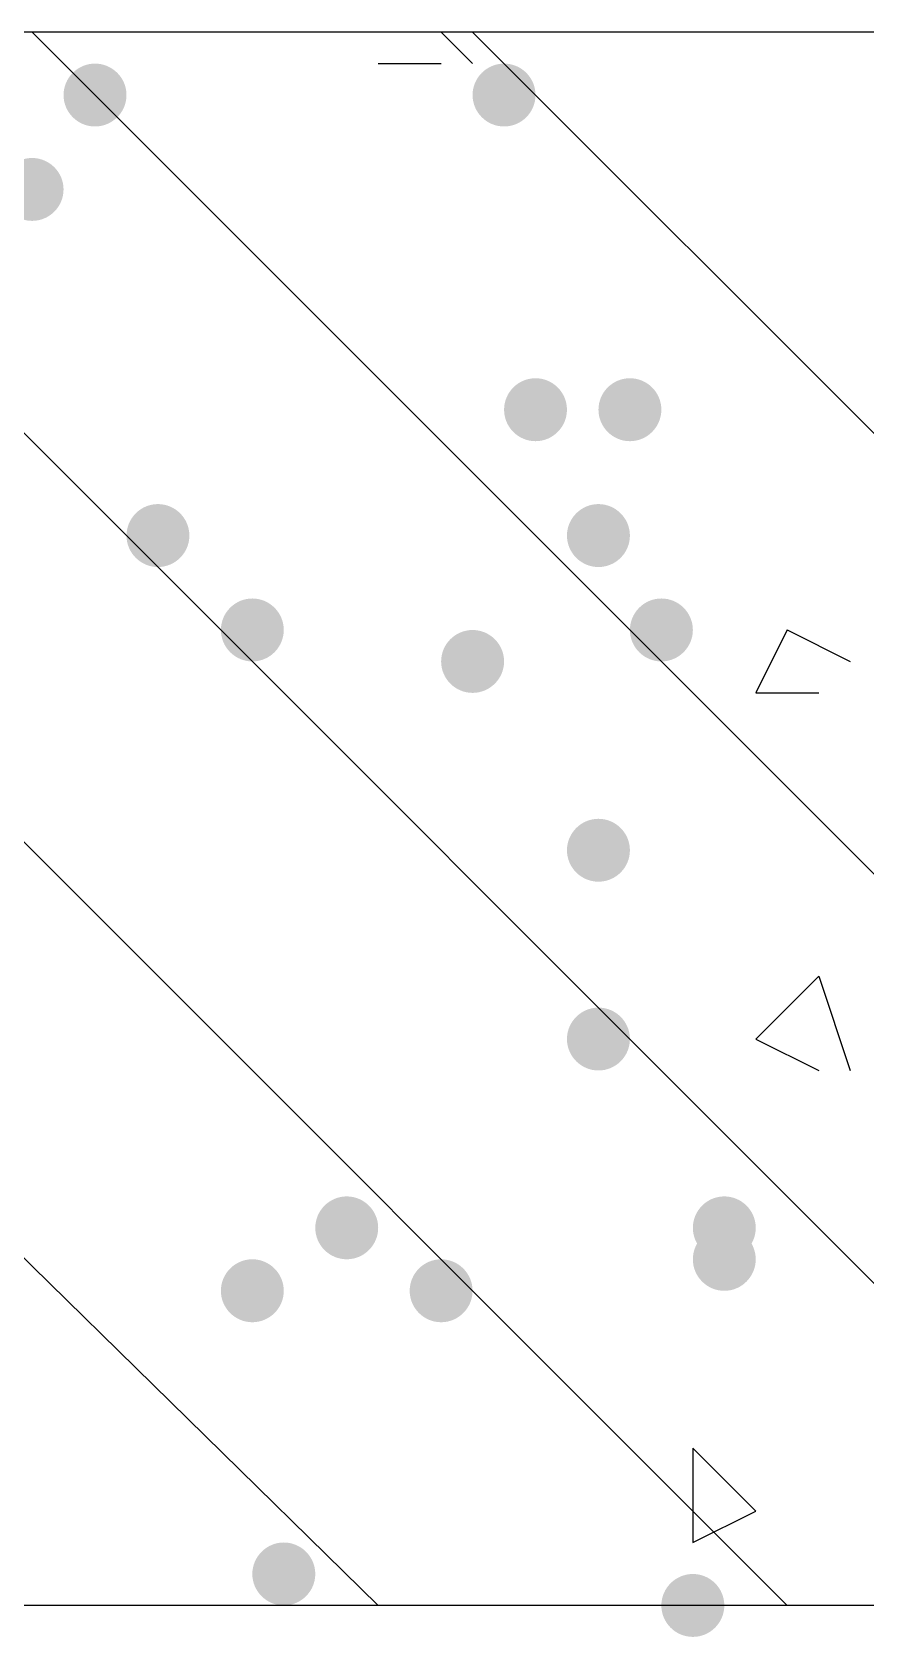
# Model space of a CAD drawing. Header units: inches. Extents: x 11 to 286, y 6 to 196.
# Drawn here: x 149.705 to 150.827, y 109.827 to 111.986 of the extents above; entities that cross this region are included whole.
import ezdxf

# ---------------------------------------------------------------- set-up
doc = ezdxf.new("R2010")
doc.units = ezdxf.units.IN
doc.header["$MEASUREMENT"] = 0
doc.layers.add('PDF_几何图形', color=7, linetype='Continuous')
doc.layers.add('PDF_实体填充', color=7, linetype='Continuous', true_color=0xffffff)

msp = doc.modelspace()

# ---------------------------------------------------------------- hatches: boundary and pattern name
at = {"layer": 'PDF_实体填充', "transparency": 33554559}
h = msp.add_hatch(color=7, dxfattribs=at)
edge = h.paths.add_edge_path(flags=0)
edge.add_spline(control_points=[(149.8318, 111.9011), (149.8318, 111.8778), (149.8127, 111.8588), (149.7894, 111.8588)], knot_values=[0, 0, 0, 0, 1, 1, 1, 1], degree=3, periodic=0)
edge.add_spline(control_points=[(149.7894, 111.8588), (149.7662, 111.8588), (149.7471, 111.8778), (149.7471, 111.9011)], knot_values=[0, 0, 0, 0, 1, 1, 1, 1], degree=3, periodic=0)
edge.add_line((149.7471, 111.9011), (149.7471, 111.9011))
edge.add_spline(control_points=[(149.7471, 111.9011), (149.7471, 111.9244), (149.7662, 111.9434), (149.7894, 111.9434)], knot_values=[0, 0, 0, 0, 1, 1, 1, 1], degree=3, periodic=0)
edge.add_spline(control_points=[(149.7894, 111.9434), (149.8127, 111.9434), (149.8318, 111.9244), (149.8318, 111.9011)], knot_values=[0, 0, 0, 0, 1, 1, 1, 1], degree=3, periodic=0)
edge.add_line((149.8318, 111.9011), (149.8318, 111.9011))
edge.add_line((149.8318, 111.9011), (149.8318, 111.9011))
h = msp.add_hatch(color=7, dxfattribs=at)
edge = h.paths.add_edge_path(flags=0)
edge.add_spline(control_points=[(150.3821, 111.9011), (150.3821, 111.8778), (150.3631, 111.8588), (150.3398, 111.8588)], knot_values=[0, 0, 0, 0, 1, 1, 1, 1], degree=3, periodic=0)
edge.add_spline(control_points=[(150.3398, 111.8588), (150.3165, 111.8588), (150.2974, 111.8778), (150.2974, 111.9011)], knot_values=[0, 0, 0, 0, 1, 1, 1, 1], degree=3, periodic=0)
edge.add_line((150.2974, 111.9011), (150.2974, 111.9011))
edge.add_spline(control_points=[(150.2974, 111.9011), (150.2974, 111.9244), (150.3165, 111.9434), (150.3398, 111.9434)], knot_values=[0, 0, 0, 0, 1, 1, 1, 1], degree=3, periodic=0)
edge.add_spline(control_points=[(150.3398, 111.9434), (150.3631, 111.9434), (150.3821, 111.9244), (150.3821, 111.9011)], knot_values=[0, 0, 0, 0, 1, 1, 1, 1], degree=3, periodic=0)
edge.add_line((150.3821, 111.9011), (150.3821, 111.9011))
edge.add_line((150.3821, 111.9011), (150.3821, 111.9011))
h = msp.add_hatch(color=7, dxfattribs=at)
edge = h.paths.add_edge_path(flags=0)
edge.add_spline(control_points=[(149.7471, 111.7741), (149.7471, 111.7508), (149.7281, 111.7318), (149.7048, 111.7318)], knot_values=[0, 0, 0, 0, 1, 1, 1, 1], degree=3, periodic=0)
edge.add_spline(control_points=[(149.7048, 111.7318), (149.6815, 111.7318), (149.6624, 111.7508), (149.6624, 111.7741)], knot_values=[0, 0, 0, 0, 1, 1, 1, 1], degree=3, periodic=0)
edge.add_line((149.6624, 111.7741), (149.6624, 111.7741))
edge.add_spline(control_points=[(149.6624, 111.7741), (149.6624, 111.7974), (149.6815, 111.8164), (149.7048, 111.8164)], knot_values=[0, 0, 0, 0, 1, 1, 1, 1], degree=3, periodic=0)
edge.add_spline(control_points=[(149.7048, 111.8164), (149.7281, 111.8164), (149.7471, 111.7974), (149.7471, 111.7741)], knot_values=[0, 0, 0, 0, 1, 1, 1, 1], degree=3, periodic=0)
edge.add_line((149.7471, 111.7741), (149.7471, 111.7741))
edge.add_line((149.7471, 111.7741), (149.7471, 111.7741))
h = msp.add_hatch(color=7, dxfattribs=at)
edge = h.paths.add_edge_path(flags=0)
edge.add_spline(control_points=[(150.4244, 111.4778), (150.4244, 111.4545), (150.4054, 111.4354), (150.3821, 111.4354)], knot_values=[0, 0, 0, 0, 1, 1, 1, 1], degree=3, periodic=0)
edge.add_spline(control_points=[(150.3821, 111.4354), (150.3588, 111.4354), (150.3398, 111.4545), (150.3398, 111.4778)], knot_values=[0, 0, 0, 0, 1, 1, 1, 1], degree=3, periodic=0)
edge.add_line((150.3398, 111.4778), (150.3398, 111.4778))
edge.add_spline(control_points=[(150.3398, 111.4778), (150.3398, 111.5011), (150.3588, 111.5201), (150.3821, 111.5201)], knot_values=[0, 0, 0, 0, 1, 1, 1, 1], degree=3, periodic=0)
edge.add_spline(control_points=[(150.3821, 111.5201), (150.4054, 111.5201), (150.4244, 111.5011), (150.4244, 111.4778)], knot_values=[0, 0, 0, 0, 1, 1, 1, 1], degree=3, periodic=0)
edge.add_line((150.4244, 111.4778), (150.4244, 111.4778))
edge.add_line((150.4244, 111.4778), (150.4244, 111.4778))
h = msp.add_hatch(color=7, dxfattribs=at)
edge = h.paths.add_edge_path(flags=0)
edge.add_spline(control_points=[(150.5514, 111.4778), (150.5514, 111.4545), (150.5324, 111.4354), (150.5091, 111.4354)], knot_values=[0, 0, 0, 0, 1, 1, 1, 1], degree=3, periodic=0)
edge.add_spline(control_points=[(150.5091, 111.4354), (150.4858, 111.4354), (150.4668, 111.4545), (150.4668, 111.4778)], knot_values=[0, 0, 0, 0, 1, 1, 1, 1], degree=3, periodic=0)
edge.add_line((150.4668, 111.4778), (150.4668, 111.4778))
edge.add_spline(control_points=[(150.4668, 111.4778), (150.4668, 111.5011), (150.4858, 111.5201), (150.5091, 111.5201)], knot_values=[0, 0, 0, 0, 1, 1, 1, 1], degree=3, periodic=0)
edge.add_spline(control_points=[(150.5091, 111.5201), (150.5324, 111.5201), (150.5514, 111.5011), (150.5514, 111.4778)], knot_values=[0, 0, 0, 0, 1, 1, 1, 1], degree=3, periodic=0)
edge.add_line((150.5514, 111.4778), (150.5514, 111.4778))
edge.add_line((150.5514, 111.4778), (150.5514, 111.4778))
h = msp.add_hatch(color=7, dxfattribs=at)
edge = h.paths.add_edge_path(flags=0)
edge.add_spline(control_points=[(149.9164, 111.3084), (149.9164, 111.2852), (149.8974, 111.2661), (149.8741, 111.2661)], knot_values=[0, 0, 0, 0, 1, 1, 1, 1], degree=3, periodic=0)
edge.add_spline(control_points=[(149.8741, 111.2661), (149.8508, 111.2661), (149.8318, 111.2852), (149.8318, 111.3084)], knot_values=[0, 0, 0, 0, 1, 1, 1, 1], degree=3, periodic=0)
edge.add_line((149.8318, 111.3084), (149.8318, 111.3084))
edge.add_spline(control_points=[(149.8318, 111.3084), (149.8318, 111.3317), (149.8508, 111.3508), (149.8741, 111.3508)], knot_values=[0, 0, 0, 0, 1, 1, 1, 1], degree=3, periodic=0)
edge.add_spline(control_points=[(149.8741, 111.3508), (149.8974, 111.3508), (149.9164, 111.3317), (149.9164, 111.3084)], knot_values=[0, 0, 0, 0, 1, 1, 1, 1], degree=3, periodic=0)
edge.add_line((149.9164, 111.3084), (149.9164, 111.3084))
edge.add_line((149.9164, 111.3084), (149.9164, 111.3084))
h = msp.add_hatch(color=7, dxfattribs=at)
edge = h.paths.add_edge_path(flags=0)
edge.add_spline(control_points=[(150.5091, 111.3084), (150.5091, 111.2852), (150.4901, 111.2661), (150.4668, 111.2661)], knot_values=[0, 0, 0, 0, 1, 1, 1, 1], degree=3, periodic=0)
edge.add_spline(control_points=[(150.4668, 111.2661), (150.4435, 111.2661), (150.4244, 111.2852), (150.4244, 111.3084)], knot_values=[0, 0, 0, 0, 1, 1, 1, 1], degree=3, periodic=0)
edge.add_line((150.4244, 111.3084), (150.4244, 111.3084))
edge.add_spline(control_points=[(150.4244, 111.3084), (150.4244, 111.3317), (150.4435, 111.3508), (150.4668, 111.3508)], knot_values=[0, 0, 0, 0, 1, 1, 1, 1], degree=3, periodic=0)
edge.add_spline(control_points=[(150.4668, 111.3508), (150.4901, 111.3508), (150.5091, 111.3317), (150.5091, 111.3084)], knot_values=[0, 0, 0, 0, 1, 1, 1, 1], degree=3, periodic=0)
edge.add_line((150.5091, 111.3084), (150.5091, 111.3084))
edge.add_line((150.5091, 111.3084), (150.5091, 111.3084))
h = msp.add_hatch(color=7, dxfattribs=at)
edge = h.paths.add_edge_path(flags=0)
edge.add_spline(control_points=[(150.0434, 111.1814), (150.0434, 111.1582), (150.0244, 111.1391), (150.0011, 111.1391)], knot_values=[0, 0, 0, 0, 1, 1, 1, 1], degree=3, periodic=0)
edge.add_spline(control_points=[(150.0011, 111.1391), (149.9778, 111.1391), (149.9588, 111.1582), (149.9588, 111.1814)], knot_values=[0, 0, 0, 0, 1, 1, 1, 1], degree=3, periodic=0)
edge.add_line((149.9588, 111.1814), (149.9588, 111.1814))
edge.add_spline(control_points=[(149.9588, 111.1814), (149.9588, 111.2047), (149.9778, 111.2238), (150.0011, 111.2238)], knot_values=[0, 0, 0, 0, 1, 1, 1, 1], degree=3, periodic=0)
edge.add_spline(control_points=[(150.0011, 111.2238), (150.0244, 111.2238), (150.0434, 111.2047), (150.0434, 111.1814)], knot_values=[0, 0, 0, 0, 1, 1, 1, 1], degree=3, periodic=0)
edge.add_line((150.0434, 111.1814), (150.0434, 111.1814))
edge.add_line((150.0434, 111.1814), (150.0434, 111.1814))
h = msp.add_hatch(color=7, dxfattribs=at)
edge = h.paths.add_edge_path(flags=0)
edge.add_spline(control_points=[(150.5938, 111.1814), (150.5938, 111.1582), (150.5747, 111.1391), (150.5514, 111.1391)], knot_values=[0, 0, 0, 0, 1, 1, 1, 1], degree=3, periodic=0)
edge.add_spline(control_points=[(150.5514, 111.1391), (150.5282, 111.1391), (150.5091, 111.1582), (150.5091, 111.1814)], knot_values=[0, 0, 0, 0, 1, 1, 1, 1], degree=3, periodic=0)
edge.add_line((150.5091, 111.1814), (150.5091, 111.1814))
edge.add_spline(control_points=[(150.5091, 111.1814), (150.5091, 111.2047), (150.5282, 111.2238), (150.5514, 111.2238)], knot_values=[0, 0, 0, 0, 1, 1, 1, 1], degree=3, periodic=0)
edge.add_spline(control_points=[(150.5514, 111.2238), (150.5747, 111.2238), (150.5938, 111.2047), (150.5938, 111.1814)], knot_values=[0, 0, 0, 0, 1, 1, 1, 1], degree=3, periodic=0)
edge.add_line((150.5938, 111.1814), (150.5938, 111.1814))
edge.add_line((150.5938, 111.1814), (150.5938, 111.1814))
h = msp.add_hatch(color=7, dxfattribs=at)
edge = h.paths.add_edge_path(flags=0)
edge.add_spline(control_points=[(150.3398, 111.1391), (150.3398, 111.1158), (150.3207, 111.0968), (150.2974, 111.0968)], knot_values=[0, 0, 0, 0, 1, 1, 1, 1], degree=3, periodic=0)
edge.add_spline(control_points=[(150.2974, 111.0968), (150.2742, 111.0968), (150.2551, 111.1158), (150.2551, 111.1391)], knot_values=[0, 0, 0, 0, 1, 1, 1, 1], degree=3, periodic=0)
edge.add_line((150.2551, 111.1391), (150.2551, 111.1391))
edge.add_spline(control_points=[(150.2551, 111.1391), (150.2551, 111.1624), (150.2742, 111.1814), (150.2974, 111.1814)], knot_values=[0, 0, 0, 0, 1, 1, 1, 1], degree=3, periodic=0)
edge.add_spline(control_points=[(150.2974, 111.1814), (150.3207, 111.1814), (150.3398, 111.1624), (150.3398, 111.1391)], knot_values=[0, 0, 0, 0, 1, 1, 1, 1], degree=3, periodic=0)
edge.add_line((150.3398, 111.1391), (150.3398, 111.1391))
edge.add_line((150.3398, 111.1391), (150.3398, 111.1391))
h = msp.add_hatch(color=7, dxfattribs=at)
edge = h.paths.add_edge_path(flags=0)
edge.add_spline(control_points=[(150.5091, 110.8851), (150.5091, 110.8618), (150.4901, 110.8428), (150.4668, 110.8428)], knot_values=[0, 0, 0, 0, 1, 1, 1, 1], degree=3, periodic=0)
edge.add_spline(control_points=[(150.4668, 110.8428), (150.4435, 110.8428), (150.4244, 110.8618), (150.4244, 110.8851)], knot_values=[0, 0, 0, 0, 1, 1, 1, 1], degree=3, periodic=0)
edge.add_line((150.4244, 110.8851), (150.4244, 110.8851))
edge.add_spline(control_points=[(150.4244, 110.8851), (150.4244, 110.9084), (150.4435, 110.9274), (150.4668, 110.9274)], knot_values=[0, 0, 0, 0, 1, 1, 1, 1], degree=3, periodic=0)
edge.add_spline(control_points=[(150.4668, 110.9274), (150.4901, 110.9274), (150.5091, 110.9084), (150.5091, 110.8851)], knot_values=[0, 0, 0, 0, 1, 1, 1, 1], degree=3, periodic=0)
edge.add_line((150.5091, 110.8851), (150.5091, 110.8851))
edge.add_line((150.5091, 110.8851), (150.5091, 110.8851))
h = msp.add_hatch(color=7, dxfattribs=at)
edge = h.paths.add_edge_path(flags=0)
edge.add_spline(control_points=[(150.5091, 110.6311), (150.5091, 110.6078), (150.4901, 110.5888), (150.4668, 110.5888)], knot_values=[0, 0, 0, 0, 1, 1, 1, 1], degree=3, periodic=0)
edge.add_spline(control_points=[(150.4668, 110.5888), (150.4435, 110.5888), (150.4244, 110.6078), (150.4244, 110.6311)], knot_values=[0, 0, 0, 0, 1, 1, 1, 1], degree=3, periodic=0)
edge.add_line((150.4244, 110.6311), (150.4244, 110.6311))
edge.add_spline(control_points=[(150.4244, 110.6311), (150.4244, 110.6544), (150.4435, 110.6734), (150.4668, 110.6734)], knot_values=[0, 0, 0, 0, 1, 1, 1, 1], degree=3, periodic=0)
edge.add_spline(control_points=[(150.4668, 110.6734), (150.4901, 110.6734), (150.5091, 110.6544), (150.5091, 110.6311)], knot_values=[0, 0, 0, 0, 1, 1, 1, 1], degree=3, periodic=0)
edge.add_line((150.5091, 110.6311), (150.5091, 110.6311))
edge.add_line((150.5091, 110.6311), (150.5091, 110.6311))
h = msp.add_hatch(color=7, dxfattribs=at)
edge = h.paths.add_edge_path(flags=0)
edge.add_spline(control_points=[(150.1704, 110.3771), (150.1704, 110.3538), (150.1514, 110.3348), (150.1281, 110.3348)], knot_values=[0, 0, 0, 0, 1, 1, 1, 1], degree=3, periodic=0)
edge.add_spline(control_points=[(150.1281, 110.3348), (150.1048, 110.3348), (150.0858, 110.3538), (150.0858, 110.3771)], knot_values=[0, 0, 0, 0, 1, 1, 1, 1], degree=3, periodic=0)
edge.add_line((150.0858, 110.3771), (150.0858, 110.3771))
edge.add_spline(control_points=[(150.0858, 110.3771), (150.0858, 110.4004), (150.1048, 110.4194), (150.1281, 110.4194)], knot_values=[0, 0, 0, 0, 1, 1, 1, 1], degree=3, periodic=0)
edge.add_spline(control_points=[(150.1281, 110.4194), (150.1514, 110.4194), (150.1704, 110.4004), (150.1704, 110.3771)], knot_values=[0, 0, 0, 0, 1, 1, 1, 1], degree=3, periodic=0)
edge.add_line((150.1704, 110.3771), (150.1704, 110.3771))
edge.add_line((150.1704, 110.3771), (150.1704, 110.3771))
h = msp.add_hatch(color=7, dxfattribs=at)
edge = h.paths.add_edge_path(flags=0)
edge.add_spline(control_points=[(150.6784, 110.3771), (150.6784, 110.3538), (150.6594, 110.3348), (150.6361, 110.3348)], knot_values=[0, 0, 0, 0, 1, 1, 1, 1], degree=3, periodic=0)
edge.add_spline(control_points=[(150.6361, 110.3348), (150.6128, 110.3348), (150.5938, 110.3538), (150.5938, 110.3771)], knot_values=[0, 0, 0, 0, 1, 1, 1, 1], degree=3, periodic=0)
edge.add_line((150.5938, 110.3771), (150.5938, 110.3771))
edge.add_spline(control_points=[(150.5938, 110.3771), (150.5938, 110.4004), (150.6128, 110.4194), (150.6361, 110.4194)], knot_values=[0, 0, 0, 0, 1, 1, 1, 1], degree=3, periodic=0)
edge.add_spline(control_points=[(150.6361, 110.4194), (150.6594, 110.4194), (150.6784, 110.4004), (150.6784, 110.3771)], knot_values=[0, 0, 0, 0, 1, 1, 1, 1], degree=3, periodic=0)
edge.add_line((150.6784, 110.3771), (150.6784, 110.3771))
edge.add_line((150.6784, 110.3771), (150.6784, 110.3771))
h = msp.add_hatch(color=7, dxfattribs=at)
edge = h.paths.add_edge_path(flags=0)
edge.add_spline(control_points=[(150.6784, 110.3348), (150.6784, 110.3115), (150.6594, 110.2924), (150.6361, 110.2924)], knot_values=[0, 0, 0, 0, 1, 1, 1, 1], degree=3, periodic=0)
edge.add_spline(control_points=[(150.6361, 110.2924), (150.6128, 110.2924), (150.5938, 110.3115), (150.5938, 110.3348)], knot_values=[0, 0, 0, 0, 1, 1, 1, 1], degree=3, periodic=0)
edge.add_line((150.5938, 110.3348), (150.5938, 110.3348))
edge.add_spline(control_points=[(150.5938, 110.3348), (150.5938, 110.3581), (150.6128, 110.3771), (150.6361, 110.3771)], knot_values=[0, 0, 0, 0, 1, 1, 1, 1], degree=3, periodic=0)
edge.add_spline(control_points=[(150.6361, 110.3771), (150.6594, 110.3771), (150.6784, 110.3581), (150.6784, 110.3348)], knot_values=[0, 0, 0, 0, 1, 1, 1, 1], degree=3, periodic=0)
edge.add_line((150.6784, 110.3348), (150.6784, 110.3348))
edge.add_line((150.6784, 110.3348), (150.6784, 110.3348))
h = msp.add_hatch(color=7, dxfattribs=at)
edge = h.paths.add_edge_path(flags=0)
edge.add_spline(control_points=[(150.0434, 110.2924), (150.0434, 110.2692), (150.0244, 110.2501), (150.0011, 110.2501)], knot_values=[0, 0, 0, 0, 1, 1, 1, 1], degree=3, periodic=0)
edge.add_spline(control_points=[(150.0011, 110.2501), (149.9778, 110.2501), (149.9588, 110.2692), (149.9588, 110.2924)], knot_values=[0, 0, 0, 0, 1, 1, 1, 1], degree=3, periodic=0)
edge.add_line((149.9588, 110.2924), (149.9588, 110.2924))
edge.add_spline(control_points=[(149.9588, 110.2924), (149.9588, 110.3157), (149.9778, 110.3348), (150.0011, 110.3348)], knot_values=[0, 0, 0, 0, 1, 1, 1, 1], degree=3, periodic=0)
edge.add_spline(control_points=[(150.0011, 110.3348), (150.0244, 110.3348), (150.0434, 110.3157), (150.0434, 110.2924)], knot_values=[0, 0, 0, 0, 1, 1, 1, 1], degree=3, periodic=0)
edge.add_line((150.0434, 110.2924), (150.0434, 110.2924))
edge.add_line((150.0434, 110.2924), (150.0434, 110.2924))
h = msp.add_hatch(color=7, dxfattribs=at)
edge = h.paths.add_edge_path(flags=0)
edge.add_spline(control_points=[(150.2974, 110.2924), (150.2974, 110.2692), (150.2784, 110.2501), (150.2551, 110.2501)], knot_values=[0, 0, 0, 0, 1, 1, 1, 1], degree=3, periodic=0)
edge.add_spline(control_points=[(150.2551, 110.2501), (150.2318, 110.2501), (150.2128, 110.2692), (150.2128, 110.2924)], knot_values=[0, 0, 0, 0, 1, 1, 1, 1], degree=3, periodic=0)
edge.add_line((150.2128, 110.2924), (150.2128, 110.2924))
edge.add_spline(control_points=[(150.2128, 110.2924), (150.2128, 110.3157), (150.2318, 110.3348), (150.2551, 110.3348)], knot_values=[0, 0, 0, 0, 1, 1, 1, 1], degree=3, periodic=0)
edge.add_spline(control_points=[(150.2551, 110.3348), (150.2784, 110.3348), (150.2974, 110.3157), (150.2974, 110.2924)], knot_values=[0, 0, 0, 0, 1, 1, 1, 1], degree=3, periodic=0)
edge.add_line((150.2974, 110.2924), (150.2974, 110.2924))
edge.add_line((150.2974, 110.2924), (150.2974, 110.2924))
h = msp.add_hatch(color=7, dxfattribs=at)
edge = h.paths.add_edge_path(flags=0)
edge.add_spline(control_points=[(150.0858, 109.9114), (150.0858, 109.8882), (150.0667, 109.8691), (150.0434, 109.8691)], knot_values=[0, 0, 0, 0, 1, 1, 1, 1], degree=3, periodic=0)
edge.add_spline(control_points=[(150.0434, 109.8691), (150.0202, 109.8691), (150.0011, 109.8882), (150.0011, 109.9114)], knot_values=[0, 0, 0, 0, 1, 1, 1, 1], degree=3, periodic=0)
edge.add_line((150.0011, 109.9114), (150.0011, 109.9114))
edge.add_spline(control_points=[(150.0011, 109.9114), (150.0011, 109.9347), (150.0202, 109.9538), (150.0434, 109.9538)], knot_values=[0, 0, 0, 0, 1, 1, 1, 1], degree=3, periodic=0)
edge.add_spline(control_points=[(150.0434, 109.9538), (150.0667, 109.9538), (150.0858, 109.9347), (150.0858, 109.9114)], knot_values=[0, 0, 0, 0, 1, 1, 1, 1], degree=3, periodic=0)
edge.add_line((150.0858, 109.9114), (150.0858, 109.9114))
edge.add_line((150.0858, 109.9114), (150.0858, 109.9114))
h = msp.add_hatch(color=7, dxfattribs=at)
edge = h.paths.add_edge_path(flags=0)
edge.add_spline(control_points=[(150.6361, 109.8691), (150.6361, 109.8458), (150.6171, 109.8268), (150.5938, 109.8268)], knot_values=[0, 0, 0, 0, 1, 1, 1, 1], degree=3, periodic=0)
edge.add_spline(control_points=[(150.5938, 109.8268), (150.5705, 109.8268), (150.5514, 109.8458), (150.5514, 109.8691)], knot_values=[0, 0, 0, 0, 1, 1, 1, 1], degree=3, periodic=0)
edge.add_line((150.5514, 109.8691), (150.5514, 109.8691))
edge.add_spline(control_points=[(150.5514, 109.8691), (150.5514, 109.8924), (150.5705, 109.9114), (150.5938, 109.9114)], knot_values=[0, 0, 0, 0, 1, 1, 1, 1], degree=3, periodic=0)
edge.add_spline(control_points=[(150.5938, 109.9114), (150.6171, 109.9114), (150.6361, 109.8924), (150.6361, 109.8691)], knot_values=[0, 0, 0, 0, 1, 1, 1, 1], degree=3, periodic=0)
edge.add_line((150.6361, 109.8691), (150.6361, 109.8691))
edge.add_line((150.6361, 109.8691), (150.6361, 109.8691))

# ---------------------------------------------------------------- linework, layer by layer
at = {"layer": 'PDF_几何图形'}
for p, q in [((161.7698, 111.9858), (133.0678, 111.9858)), ((148.0114, 111.9858), (150.1704, 109.8691)), ((148.6041, 111.9858), (150.7208, 109.8691)), ((149.1544, 111.9858), (151.2711, 109.8691)), ((149.7048, 111.9858), (151.8214, 109.8691)), ((150.2128, 111.9858), (150.1704, 111.9858)), ((150.2551, 111.9858), (150.2974, 111.9434)), ((150.2974, 111.9858), (152.4141, 109.8691)), ((150.1704, 111.9434), (150.2551, 111.9434)), ((150.7208, 111.1814), (150.6784, 111.0968)), ((150.7208, 111.1814), (150.8054, 111.1391)), ((150.6784, 111.0968), (150.7631, 111.0968)), ((150.7631, 110.7158), (150.6784, 110.6311)), ((150.7631, 110.7158), (150.8054, 110.5888)), ((150.6784, 110.6311), (150.7631, 110.5888)), ((150.5938, 110.0808), (150.6784, 109.9961)), ((150.5938, 110.0808), (150.5938, 109.9538)), ((150.5938, 109.9538), (150.6784, 109.9961)), ((161.7698, 109.8691), (133.0678, 109.8691))]:
    msp.add_line(p, q, dxfattribs=at)

doc.saveas('drawing.dxf')
